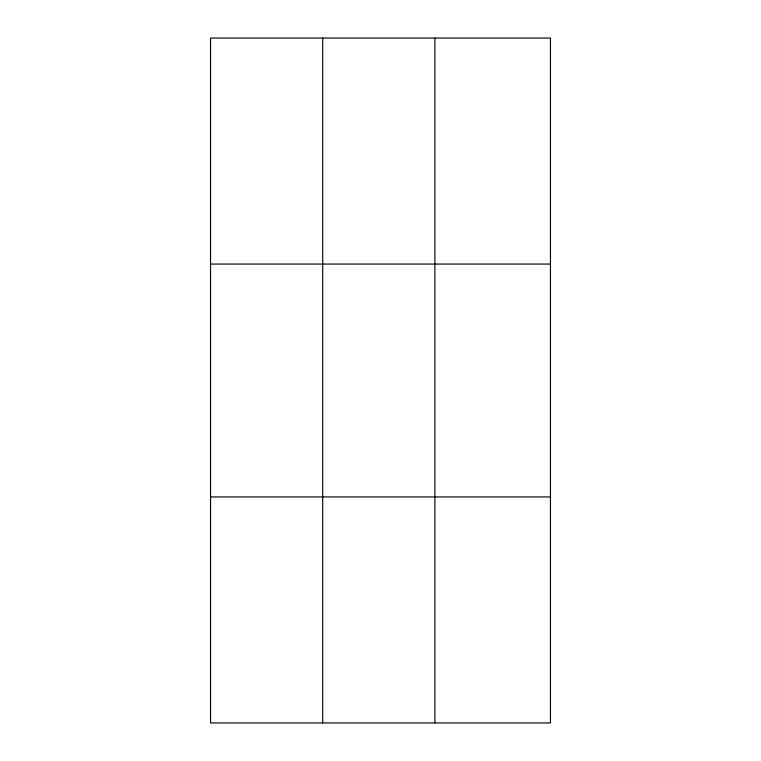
<?xml version="1.0" encoding="UTF-8"?>
<svg xmlns="http://www.w3.org/2000/svg" width="761" height="761" viewBox="0 0 761 761"><rect width="100%" height="100%" fill="white"/><g stroke="black" fill="none" stroke-linecap="round" stroke-linejoin="round"><path stroke-width="1.14" d="M322.712 38.05L322.712 722.95M434.883 38.05L434.883 722.95M210.54 264.067L550.46 264.067M210.54 496.933L550.46 496.933M550.46 700.348L550.46 722.95L210.54 722.95L210.54 38.05L550.46 38.05L550.46 700.348"/></g></svg>
